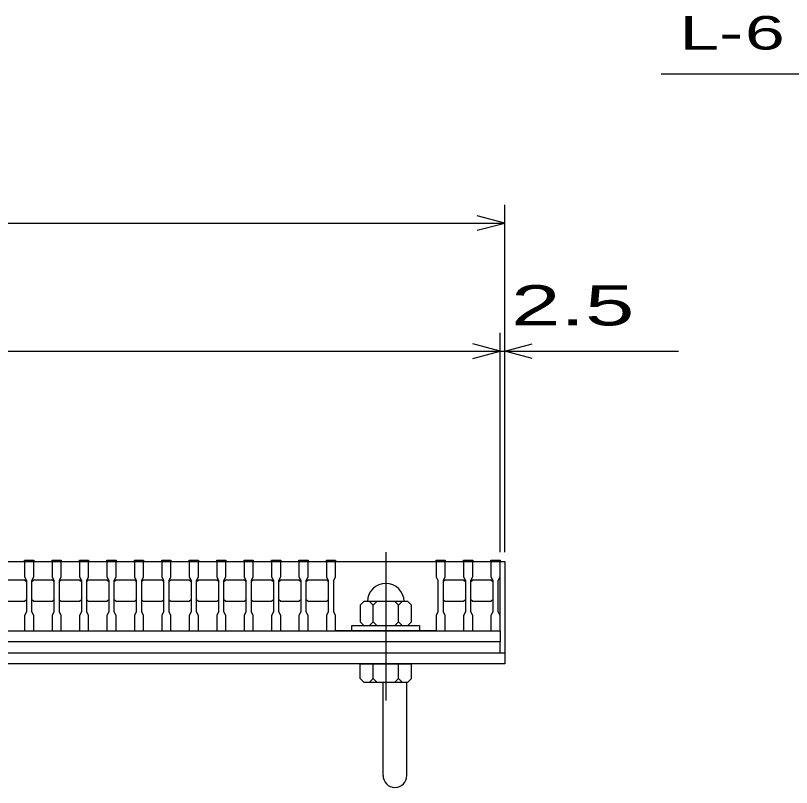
# Model space of a CAD drawing. Units: millimetres, scale not verified. Extents: x -1820 to 1731, y -1282 to 1054.
# Drawn here: x -618 to -193.7, y -596.1 to -174.1 of the extents above; entities that cross this region are included whole.
import ezdxf
from ezdxf.enums import TextEntityAlignment as Align

# ---------------------------------------------------------------- set-up
doc = ezdxf.new("R2010")
doc.units = ezdxf.units.MM
doc.header["$LTSCALE"] = 10
doc.linetypes.add('CHAIN', pattern=[18.5, 12, -1.5, 3.5, -1.5])
for name, color, linetype, lineweight in [('16', 3, 'Continuous', 25), ('19', 6, 'Continuous', 25), ('22', 4, 'Continuous', 25)]:
    doc.layers.add(name, color=color, linetype=linetype, lineweight=lineweight)
doc.styles.add('ベクトル', font='')
doc.styles.get('ベクトル').set_extended_font_data('ベクトル')

msp = doc.modelspace()

# ---------------------------------------------------------------- linework, layer by layer
at = {"layer": '16', "linetype": 'CHAIN'}
msp.add_line((-415.5, -467.5), (-415.5, -548.5), dxfattribs=at)
at = {"layer": '16'}
for p, q in [((-1348, -472.5), (-353, -472.5)), ((-613, -472.5), (-613, -471.8)), ((-613, -471.8), (-608, -471.8)), ((-613, -472.5), (-613, -481)), ((-608, -472.5), (-613, -472.5)), ((-608, -471.8), (-608, -472.5)), ((-608, -481), (-608, -472.5)), ((-598, -472.5), (-598, -471.8)), ((-598, -471.8), (-593, -471.8)), ((-598, -472.5), (-598, -481)), ((-593, -472.5), (-598, -472.5)), ((-593, -471.8), (-593, -472.5)), ((-593, -481), (-593, -472.5)), ((-583, -472.5), (-583, -471.8)), ((-583, -471.8), (-578, -471.8)), ((-583, -472.5), (-583, -481)), ((-578, -472.5), (-583, -472.5)), ((-578, -471.8), (-578, -472.5)), ((-578, -481), (-578, -472.5)), ((-568, -472.5), (-568, -471.8)), ((-568, -471.8), (-563, -471.8)), ((-568, -472.5), (-568, -481)), ((-563, -472.5), (-568, -472.5)), ((-563, -471.8), (-563, -472.5)), ((-563, -481), (-563, -472.5)), ((-553, -472.5), (-553, -471.8)), ((-553, -471.8), (-548, -471.8)), ((-553, -472.5), (-553, -481)), ((-548, -472.5), (-553, -472.5)), ((-548, -471.8), (-548, -472.5)), ((-548, -481), (-548, -472.5)), ((-538, -472.5), (-538, -471.8)), ((-538, -471.8), (-533, -471.8)), ((-538, -472.5), (-538, -481)), ((-533, -472.5), (-538, -472.5)), ((-533, -471.8), (-533, -472.5)), ((-533, -481), (-533, -472.5)), ((-523, -472.5), (-523, -471.8)), ((-523, -471.8), (-518, -471.8)), ((-523, -472.5), (-523, -481)), ((-518, -472.5), (-523, -472.5)), ((-518, -471.8), (-518, -472.5)), ((-518, -481), (-518, -472.5)), ((-508, -472.5), (-508, -471.8)), ((-508, -471.8), (-503, -471.8)), ((-508, -472.5), (-508, -481)), ((-503, -472.5), (-508, -472.5)), ((-503, -471.8), (-503, -472.5)), ((-503, -481), (-503, -472.5)), ((-493, -472.5), (-493, -471.8)), ((-493, -471.8), (-488, -471.8)), ((-493, -472.5), (-493, -481)), ((-488, -472.5), (-493, -472.5)), ((-488, -471.8), (-488, -472.5)), ((-488, -481), (-488, -472.5)), ((-478, -472.5), (-478, -471.8)), ((-478, -471.8), (-473, -471.8)), ((-478, -472.5), (-478, -481)), ((-473, -472.5), (-478, -472.5)), ((-473, -471.8), (-473, -472.5)), ((-473, -481), (-473, -472.5)), ((-463, -472.5), (-463, -471.8)), ((-463, -471.8), (-458, -471.8)), ((-463, -472.5), (-463, -481)), ((-458, -472.5), (-463, -472.5)), ((-458, -471.8), (-458, -472.5)), ((-458, -481), (-458, -472.5)), ((-448, -472.5), (-448, -471.8)), ((-448, -471.8), (-443, -471.8)), ((-448, -472.5), (-448, -481)), ((-443, -472.5), (-448, -472.5)), ((-443, -471.8), (-443, -472.5)), ((-443, -481), (-443, -472.5)), ((-443, -472.5), (-388, -472.5)), ((-388, -472.5), (-388, -471.8)), ((-388, -471.8), (-383, -471.8)), ((-388, -472.5), (-388, -481)), ((-383, -472.5), (-388, -472.5)), ((-383, -471.8), (-383, -472.5)), ((-383, -481), (-383, -472.5)), ((-373, -472.5), (-373, -471.8)), ((-373, -471.8), (-368, -471.8)), ((-373, -472.5), (-373, -481)), ((-368, -472.5), (-373, -472.5)), ((-368, -471.8), (-368, -472.5)), ((-368, -481), (-368, -472.5)), ((-358, -472.5), (-358, -471.8)), ((-358, -471.8), (-353, -471.8)), ((-358, -472.5), (-358, -481)), ((-353, -472.5), (-358, -472.5)), ((-353, -471.8), (-353, -472.5)), ((-353, -481), (-353, -472.5)), ((-353, -510.5), (-353, -472.5)), ((-623, -482.5), (-613, -482.5)), ((-613, -481), (-612, -483)), ((-613, -482.5), (-612, -483.5)), ((-612, -483), (-612, -500)), ((-609, -483), (-608, -481)), ((-609, -483.5), (-608, -482.5)), ((-609, -500), (-609, -483)), ((-608, -482.5), (-598, -482.5)), ((-598, -481), (-597, -483)), ((-598, -482.5), (-597, -483.5)), ((-597, -483), (-597, -500)), ((-594, -483), (-593, -481)), ((-594, -483.5), (-593, -482.5)), ((-594, -500), (-594, -483)), ((-593, -482.5), (-583, -482.5)), ((-583, -481), (-582, -483)), ((-583, -482.5), (-582, -483.5)), ((-582, -483), (-582, -500)), ((-579, -483), (-578, -481)), ((-579, -483.5), (-578, -482.5)), ((-579, -500), (-579, -483)), ((-578, -482.5), (-568, -482.5)), ((-568, -481), (-567, -483)), ((-568, -482.5), (-567, -483.5)), ((-567, -483), (-567, -500)), ((-564, -483), (-563, -481)), ((-564, -483.5), (-563, -482.5)), ((-564, -500), (-564, -483)), ((-563, -482.5), (-553, -482.5)), ((-553, -481), (-552, -483)), ((-553, -482.5), (-552, -483.5)), ((-552, -483), (-552, -500)), ((-549, -483), (-548, -481)), ((-549, -483.5), (-548, -482.5)), ((-549, -500), (-549, -483)), ((-548, -482.5), (-538, -482.5)), ((-538, -481), (-537, -483)), ((-538, -482.5), (-537, -483.5)), ((-537, -483), (-537, -500)), ((-534, -483), (-533, -481)), ((-534, -483.5), (-533, -482.5)), ((-534, -500), (-534, -483)), ((-533, -482.5), (-523, -482.5)), ((-523, -481), (-522, -483)), ((-523, -482.5), (-522, -483.5)), ((-522, -483), (-522, -500)), ((-519, -483), (-518, -481)), ((-519, -483.5), (-518, -482.5)), ((-519, -500), (-519, -483)), ((-518, -482.5), (-508, -482.5)), ((-508, -481), (-507, -483)), ((-508, -482.5), (-507, -483.5)), ((-507, -483), (-507, -500)), ((-504, -483), (-503, -481)), ((-504, -483.5), (-503, -482.5)), ((-504, -500), (-504, -483)), ((-503, -482.5), (-493, -482.5)), ((-493, -481), (-492, -483)), ((-493, -482.5), (-492, -483.5)), ((-492, -483), (-492, -500)), ((-489, -483), (-488, -481)), ((-489, -483.5), (-488, -482.5)), ((-489, -500), (-489, -483)), ((-488, -482.5), (-478, -482.5)), ((-478, -481), (-477, -483)), ((-478, -482.5), (-477, -483.5)), ((-477, -483), (-477, -500)), ((-474, -483), (-473, -481)), ((-474, -483.5), (-473, -482.5)), ((-474, -500), (-474, -483)), ((-473, -482.5), (-463, -482.5)), ((-463, -481), (-462, -483)), ((-463, -482.5), (-462, -483.5)), ((-462, -483), (-462, -500)), ((-459, -483), (-458, -481)), ((-459, -483.5), (-458, -482.5)), ((-459, -500), (-459, -483)), ((-458, -482.5), (-448, -482.5)), ((-448, -481), (-447, -483)), ((-448, -482.5), (-447, -483.5)), ((-447, -483), (-447, -500)), ((-444, -483), (-443, -481)), ((-444, -500), (-444, -483)), ((-388, -481), (-387, -483)), ((-387, -483), (-387, -500)), ((-384, -483), (-383, -481)), ((-384, -483.5), (-383, -482.5)), ((-384, -500), (-384, -483)), ((-383, -482.5), (-373, -482.5)), ((-373, -481), (-372, -483)), ((-373, -482.5), (-372, -483.5)), ((-372, -483), (-372, -500)), ((-369, -483), (-368, -481)), ((-369, -483.5), (-368, -482.5)), ((-369, -500), (-369, -483)), ((-368, -482.5), (-358, -482.5)), ((-358, -481), (-357, -483)), ((-358, -482.5), (-357, -483.5)), ((-357, -483), (-357, -500)), ((-354, -483), (-353, -481)), ((-354, -500), (-354, -483)), ((-613, -494.5), (-623, -494.5)), ((-612, -493.5), (-613, -494.5)), ((-608, -494.5), (-609, -493.5)), ((-598, -494.5), (-608, -494.5)), ((-597, -493.5), (-598, -494.5)), ((-593, -494.5), (-594, -493.5)), ((-583, -494.5), (-593, -494.5)), ((-582, -493.5), (-583, -494.5)), ((-578, -494.5), (-579, -493.5)), ((-568, -494.5), (-578, -494.5)), ((-567, -493.5), (-568, -494.5)), ((-563, -494.5), (-564, -493.5)), ((-553, -494.5), (-563, -494.5)), ((-552, -493.5), (-553, -494.5)), ((-548, -494.5), (-549, -493.5)), ((-538, -494.5), (-548, -494.5)), ((-537, -493.5), (-538, -494.5)), ((-533, -494.5), (-534, -493.5)), ((-523, -494.5), (-533, -494.5)), ((-522, -493.5), (-523, -494.5)), ((-518, -494.5), (-519, -493.5)), ((-508, -494.5), (-518, -494.5)), ((-507, -493.5), (-508, -494.5)), ((-503, -494.5), (-504, -493.5)), ((-493, -494.5), (-503, -494.5)), ((-492, -493.5), (-493, -494.5)), ((-488, -494.5), (-489, -493.5)), ((-478, -494.5), (-488, -494.5)), ((-477, -493.5), (-478, -494.5)), ((-473, -494.5), (-474, -493.5)), ((-463, -494.5), (-473, -494.5)), ((-462, -493.5), (-463, -494.5)), ((-458, -494.5), (-459, -493.5)), ((-448, -494.5), (-458, -494.5)), ((-447, -493.5), (-448, -494.5)), ((-427.5, -494.5), (-429.5, -496.5)), ((-403.5, -494.5), (-427.5, -494.5)), ((-422.5, -496.5), (-424.5, -494.5)), ((-420.5, -494.5), (-422.5, -496.5)), ((-408.5, -496.5), (-410.5, -494.5)), ((-406.5, -494.5), (-408.5, -496.5)), ((-401.5, -496.5), (-403.5, -494.5)), ((-383, -494.5), (-384, -493.5)), ((-373, -494.5), (-383, -494.5)), ((-372, -493.5), (-373, -494.5)), ((-368, -494.5), (-369, -493.5)), ((-358, -494.5), (-368, -494.5)), ((-357, -493.5), (-358, -494.5)), ((-612, -500), (-613, -502)), ((-608, -502), (-609, -500)), ((-597, -500), (-598, -502)), ((-593, -502), (-594, -500)), ((-582, -500), (-583, -502)), ((-578, -502), (-579, -500)), ((-567, -500), (-568, -502)), ((-563, -502), (-564, -500)), ((-552, -500), (-553, -502)), ((-548, -502), (-549, -500)), ((-537, -500), (-538, -502)), ((-533, -502), (-534, -500)), ((-522, -500), (-523, -502)), ((-518, -502), (-519, -500)), ((-507, -500), (-508, -502)), ((-503, -502), (-504, -500)), ((-492, -500), (-493, -502)), ((-488, -502), (-489, -500)), ((-477, -500), (-478, -502)), ((-473, -502), (-474, -500)), ((-462, -500), (-463, -502)), ((-458, -502), (-459, -500)), ((-447, -500), (-448, -502)), ((-443, -502), (-444, -500)), ((-429.5, -496.5), (-429.5, -505.5)), ((-422.5, -505.5), (-422.5, -496.5)), ((-408.5, -505.5), (-408.5, -496.5)), ((-401.5, -505.5), (-401.5, -496.5)), ((-387, -500), (-388, -502)), ((-383, -502), (-384, -500)), ((-372, -500), (-373, -502)), ((-368, -502), (-369, -500)), ((-357, -500), (-358, -502)), ((-353, -502), (-354, -500)), ((-613, -502), (-613, -510.5)), ((-608, -510.5), (-608, -502)), ((-598, -502), (-598, -510.5)), ((-593, -510.5), (-593, -502)), ((-583, -502), (-583, -510.5)), ((-578, -510.5), (-578, -502)), ((-568, -502), (-568, -510.5)), ((-563, -510.5), (-563, -502)), ((-553, -502), (-553, -510.5)), ((-548, -510.5), (-548, -502)), ((-538, -502), (-538, -510.5)), ((-533, -510.5), (-533, -502)), ((-523, -502), (-523, -510.5)), ((-518, -510.5), (-518, -502)), ((-508, -502), (-508, -510.5)), ((-503, -510.5), (-503, -502)), ((-493, -502), (-493, -510.5)), ((-488, -510.5), (-488, -502)), ((-478, -502), (-478, -510.5)), ((-473, -510.5), (-473, -502)), ((-463, -502), (-463, -510.5)), ((-458, -510.5), (-458, -502)), ((-448, -502), (-448, -510.5)), ((-443, -510.5), (-443, -502)), ((-388, -502), (-388, -510.5)), ((-383, -510.5), (-383, -502)), ((-373, -502), (-373, -510.5)), ((-368, -510.5), (-368, -502)), ((-358, -502), (-358, -510.5)), ((-353, -510.5), (-353, -502)), ((-434, -510.5), (-434, -507.5)), ((-434, -507.5), (-397, -507.5)), ((-429.5, -505.5), (-427.5, -507.5)), ((-424.5, -507.5), (-422.5, -505.5)), ((-422.5, -505.5), (-420.5, -507.5)), ((-410.5, -507.5), (-408.5, -505.5)), ((-408.5, -505.5), (-406.5, -507.5)), ((-403.5, -507.5), (-401.5, -505.5)), ((-397, -507.5), (-397, -510.5)), ((-1348, -510.5), (-353, -510.5)), ((-1348, -510.5), (-353, -510.5)), ((-613, -510.5), (-608, -510.5)), ((-598, -510.5), (-593, -510.5)), ((-583, -510.5), (-578, -510.5)), ((-568, -510.5), (-563, -510.5)), ((-553, -510.5), (-548, -510.5)), ((-538, -510.5), (-533, -510.5)), ((-523, -510.5), (-518, -510.5)), ((-508, -510.5), (-503, -510.5)), ((-493, -510.5), (-488, -510.5)), ((-478, -510.5), (-473, -510.5)), ((-463, -510.5), (-458, -510.5)), ((-448, -510.5), (-443, -510.5)), ((-388, -510.5), (-443, -510.5)), ((-397, -510.5), (-434, -510.5)), ((-388, -510.5), (-383, -510.5)), ((-373, -510.5), (-368, -510.5)), ((-358, -510.5), (-353, -510.5)), ((-353, -510.5), (-353, -516.5)), ((-353, -516.5), (-1348, -516.5)), ((-353, -522.5), (-353, -516.5)), ((-1348, -522.5), (-353, -522.5))]:
    msp.add_line(p, q, dxfattribs=at)
msp.add_arc((-415.5, -494.5), 10, 0, 180, dxfattribs=at)
at = {"layer": '19'}
for p, q in [((-353, -472.5), (-350.5, -472.5)), ((-350.5, -472.5), (-350.5, -522.5)), ((-1350.5, -522.5), (-350.5, -522.5)), ((-350.5, -522.5), (-350.5, -528.5)), ((-350.5, -528.5), (-1350.5, -528.5)), ((-429.5, -536.5), (-429.5, -528.5)), ((-429.5, -528.5), (-401.5, -528.5)), ((-422.5, -536.5), (-422.5, -528.5)), ((-408.5, -536.5), (-408.5, -528.5)), ((-401.5, -536.5), (-401.5, -528.5)), ((-429.5, -536.5), (-427.5, -538.5)), ((-427.5, -538.5), (-403.5, -538.5)), ((-422.5, -536.5), (-424.5, -538.5)), ((-420.5, -538.5), (-422.5, -536.5)), ((-417, -589.61), (-417, -538.5)), ((-408.5, -536.5), (-410.5, -538.5)), ((-406.5, -538.5), (-408.5, -536.5)), ((-404, -589.61), (-404, -538.5)), ((-403.5, -538.5), (-401.5, -536.5))]:
    msp.add_line(p, q, dxfattribs=at)
msp.add_arc((-410.5, -589.61), 6.5, 180, 0, dxfattribs=at)
at = {"layer": '22'}
for p, q in [((-265, -206), (-65, -206)), ((-350.5, -467.5), (-350.5, -277.5)), ((-350.5, -287.5), (-365.5, -283.5)), ((-1350.5, -287.5), (-350.5, -287.5)), ((-365.5, -291.5), (-350.5, -287.5)), ((-353, -467.5), (-353, -347.5)), ((-350.5, -467.5), (-350.5, -347.5)), ((-353, -357.5), (-368, -353.5)), ((-350.5, -357.5), (-335.5, -353.5)), ((-1348, -357.5), (-353, -357.5)), ((-368, -361.5), (-353, -357.5)), ((-353, -357.5), (-350.5, -357.5)), ((-335.5, -361.5), (-350.5, -357.5)), ((-350.5, -357.5), (-255.5, -357.5))]:
    msp.add_line(p, q, dxfattribs=at)

# ---------------------------------------------------------------- texts
at = {"layer": '22', "color": 2, "style": 'ベクトル'}
for s, height, width, p in [('L-', 18.33, 1.6, (-255, -183.5)), (' 6 ', 18.33, 1.6, (-230, -183.5)), (' 2.5 ', 21.99, 1.65, (-360.5, -332.5))]:
    msp.add_text(s, height=height, dxfattribs=dict(at, width=width)).set_placement(p, align=Align.MIDDLE_LEFT)

doc.saveas('drawing.dxf')
